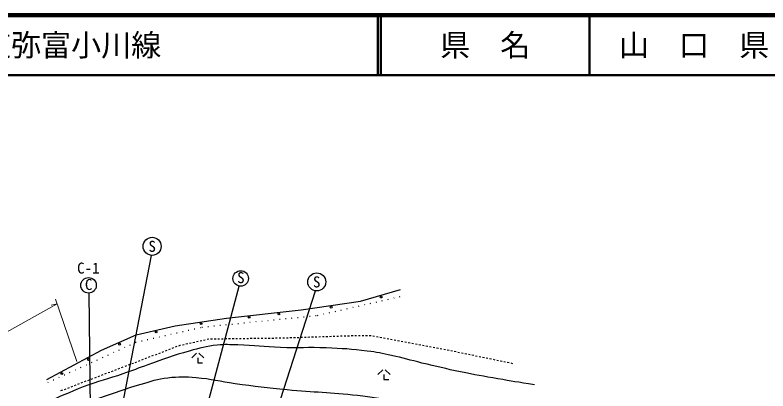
# Model space of a CAD drawing. Units: millimetres, scale not verified. Extents: x 40000 to 680000, y 20000 to 380000.
# Drawn here: x 237416 to 362677, y 317462 to 380000 of the extents above; entities that cross this region are included whole.
import ezdxf
from ezdxf.enums import TextEntityAlignment as Align

# ---------------------------------------------------------------- set-up
doc = ezdxf.new("R2010")
doc.units = ezdxf.units.MM
doc.header["$LTSCALE"] = 1000
for name, color, linetype, lineweight in [('M-BGD', 7, 'Continuous', 25), ('M-STR-HTXT', 7, 'Continuous', 13), ('M-STR-STRC', 7, 'Continuous', 25), ('M-TTL', 2, 'Continuous', 140), ('M-TTL-LINE', 7, 'Continuous', 50)]:
    doc.layers.add(name, color=color, linetype=linetype, lineweight=lineweight)
doc.layers.add('M-TTL-TXT', color=7, linetype='Continuous')
doc.styles.add('ＭＳ ゴシック', font='')
doc.styles.get('ＭＳ ゴシック').set_extended_font_data('MS Gothic')

msp = doc.modelspace()

# ---------------------------------------------------------------- linework, layer by layer
at = {"layer": 'M-BGD'}
for p, q in [((294889, 332408), (301562, 334332)), ((285024, 330976), (294889, 332408)), ((296515, 332027), (296612, 332049)), ((297489, 332249), (297587, 332271)), ((298464, 332471), (298562, 332494)), ((299439, 332694), (299537, 332716)), ((300414, 332916), (300512, 332938)), ((301389, 333139), (301487, 333161)), ((272579, 329584), (285024, 330976)), ((290665, 330693), (290762, 330715)), ((291640, 330915), (291737, 330937)), ((292615, 331137), (292712, 331160)), ((293590, 331360), (293687, 331382)), ((294565, 331582), (294662, 331604)), ((295540, 331804), (295637, 331827)), ((264065, 328315), (272579, 329584)), ((282429, 329490), (282528, 329500)), ((283424, 329591), (283523, 329601)), ((284418, 329692), (284518, 329702)), ((285413, 329792), (285513, 329802)), ((286408, 329893), (286508, 329903)), ((287403, 329994), (287503, 330004)), ((287740, 330025), (287837, 330048)), ((288715, 330248), (288812, 330270)), ((289690, 330470), (289787, 330492)), ((257550, 326808), (264065, 328315)), ((269495, 328181), (269594, 328191)), ((270490, 328282), (270589, 328292)), ((271485, 328382), (271584, 328393)), ((272479, 328483), (272579, 328493)), ((273474, 328584), (273574, 328594)), ((274469, 328685), (274569, 328695)), ((275464, 328785), (275564, 328795)), ((276459, 328886), (276559, 328896)), ((277454, 328987), (277554, 328997)), ((278449, 329087), (278548, 329097)), ((279444, 329188), (279543, 329198)), ((280439, 329289), (280538, 329299)), ((281434, 329390), (281533, 329400)), ((264291, 327111), (264388, 327133)), ((265266, 327333), (265363, 327355)), ((266241, 327555), (266338, 327578)), ((267216, 327778), (267313, 327800)), ((268191, 328000), (268288, 328022)), ((268500, 328080), (268599, 328090)), ((251825, 324221), (257550, 326808)), ((258441, 325778), (258538, 325800)), ((259416, 326000), (259513, 326022)), ((260391, 326222), (260488, 326244)), ((261366, 326444), (261463, 326467)), ((262341, 326667), (262438, 326689)), ((263316, 326889), (263413, 326911)), ((267602, 325664), (267895, 325729)), ((268188, 325793), (268481, 325858)), ((268774, 325922), (269067, 325987)), ((269360, 326051), (269653, 326116)), ((269952, 326129), (270252, 326133)), ((270552, 326137), (270852, 326141)), ((271152, 326145), (271452, 326149)), ((271752, 326153), (272052, 326157)), ((272352, 326161), (272652, 326165)), ((272952, 326169), (273252, 326173)), ((273552, 326177), (273852, 326181)), ((274152, 326185), (274452, 326189)), ((274752, 326193), (275052, 326197)), ((275352, 326201), (275651, 326205)), ((275951, 326209), (276251, 326213)), ((276551, 326217), (276851, 326221)), ((277151, 326225), (277451, 326229)), ((277751, 326233), (278051, 326237)), ((278351, 326241), (278651, 326245)), ((278951, 326249), (279251, 326253)), ((279551, 326257), (279851, 326261)), ((280151, 326265), (280451, 326269)), ((280751, 326273), (281051, 326277)), ((281351, 326281), (281651, 326285)), ((281951, 326289), (281976, 326289)), ((281976, 326289), (282251, 326298)), ((282551, 326308), (282850, 326318)), ((283150, 326328), (283450, 326338)), ((283750, 326348), (284050, 326358)), ((284350, 326368), (284649, 326378)), ((284949, 326388), (285249, 326398)), ((285549, 326408), (285849, 326418)), ((286149, 326428), (286448, 326438)), ((286748, 326448), (287048, 326458)), ((287348, 326468), (287648, 326478)), ((287948, 326488), (288247, 326498)), ((288547, 326507), (288847, 326517)), ((289147, 326527), (289447, 326537)), ((289747, 326547), (290046, 326557)), ((290346, 326567), (290646, 326577)), ((290946, 326587), (291246, 326597)), ((291546, 326607), (291845, 326617)), ((292145, 326627), (292445, 326637)), ((292745, 326647), (293045, 326657)), ((293345, 326667), (293644, 326677)), ((293944, 326687), (294244, 326697)), ((294544, 326695), (294844, 326690)), ((295144, 326685), (295444, 326680)), ((295744, 326675), (296044, 326670)), ((296344, 326666), (296644, 326661)), ((296942, 326638), (297237, 326582)), ((297531, 326526), (297826, 326470)), ((298121, 326414), (298416, 326359)), ((298711, 326303), (299005, 326247)), ((299300, 326191), (299595, 326135)), ((299890, 326080), (300184, 326024)), ((300479, 325968), (300774, 325912)), ((301069, 325856), (301363, 325801)), ((301658, 325745), (301953, 325689)), ((255598, 324681), (255689, 324723)), ((256508, 325096), (256598, 325138)), ((257417, 325511), (257508, 325552)), ((257466, 325555), (257563, 325578)), ((262999, 324350), (263279, 324457)), ((263559, 324564), (263840, 324670)), ((264120, 324777), (264400, 324884)), ((264681, 324991), (264865, 325061)), ((264865, 325061), (264965, 325083)), ((265258, 325148), (265551, 325212)), ((265844, 325277), (266137, 325341)), ((266430, 325406), (266723, 325470)), ((267016, 325535), (267309, 325600)), ((302248, 325633), (302542, 325577)), ((302837, 325522), (303132, 325466)), ((303427, 325410), (303722, 325354)), ((304016, 325299), (304311, 325243)), ((304606, 325187), (304901, 325131)), ((305195, 325075), (305490, 325020)), ((305785, 324964), (306080, 324908)), ((306374, 324852), (306669, 324796)), ((306964, 324741), (307259, 324685)), ((307553, 324629), (307848, 324573)), ((308143, 324517), (308438, 324462)), ((242697, 319350), (251825, 324221)), ((252868, 323437), (252959, 323479)), ((253778, 323852), (253869, 323893)), ((254688, 324267), (254779, 324308)), ((259635, 323068), (259915, 323175)), ((260195, 323282), (260476, 323389)), ((260756, 323496), (261036, 323602)), ((261317, 323709), (261597, 323816)), ((261877, 323923), (262158, 324030)), ((262438, 324136), (262718, 324243)), ((267607, 323764), (266807, 322964)), ((268007, 323764), (268807, 322964)), ((308733, 324406), (309027, 324350)), ((309322, 324294), (309617, 324238)), ((309911, 324181), (310205, 324120)), ((310499, 324059), (310793, 323999)), ((311086, 323938), (311380, 323877)), ((311674, 323816), (311968, 323755)), ((312261, 323694), (312555, 323634)), ((312849, 323573), (313143, 323512)), ((313437, 323451), (313730, 323390)), ((314024, 323330), (314318, 323269)), ((314612, 323208), (314905, 323147)), ((250138, 322193), (250229, 322234)), ((251048, 322607), (251139, 322649)), ((251958, 323022), (252049, 323064)), ((256831, 322000), (257111, 322107)), ((257392, 322214), (257672, 322321)), ((257953, 322428), (258233, 322534)), ((258513, 322641), (258794, 322748)), ((259074, 322855), (259354, 322962)), ((267807, 322964), (267807, 322164)), ((267807, 322164), (268607, 322164)), ((315199, 323086), (315493, 323025)), ((315787, 322965), (316080, 322904)), ((316374, 322843), (316668, 322782)), ((316962, 322721), (317256, 322661)), ((317549, 322600), (317843, 322539)), ((318137, 322478), (318431, 322417)), ((318724, 322356), (319018, 322296)), ((319312, 322235), (319606, 322174)), ((319899, 322113), (320193, 322052)), ((247408, 320948), (247499, 320990)), ((248318, 321363), (248409, 321405)), ((249228, 321778), (249319, 321819)), ((253467, 320719), (253747, 320826)), ((254028, 320932), (254308, 321039)), ((254588, 321146), (254869, 321253)), ((255149, 321360), (255429, 321466)), ((255710, 321573), (255990, 321680)), ((256270, 321787), (256551, 321894)), ((298597, 320971), (297797, 320171)), ((298997, 320971), (299797, 320171)), ((244679, 319704), (244770, 319745)), ((245588, 320119), (245679, 320160)), ((246498, 320534), (246589, 320575)), ((250103, 319437), (250383, 319544)), ((250663, 319651), (250944, 319758)), ((251224, 319864), (251505, 319971)), ((251785, 320078), (252065, 320185)), ((252346, 320292), (252626, 320398)), ((252906, 320505), (253187, 320612)), ((298797, 320171), (298797, 319371)), ((242859, 318874), (242950, 318916)), ((243769, 319289), (243860, 319331)), ((246739, 318156), (247019, 318262)), ((247299, 318369), (247580, 318476)), ((247860, 318583), (248140, 318690)), ((248421, 318796), (248701, 318903)), ((248981, 319010), (249262, 319117)), ((249542, 319224), (249822, 319330)), ((298797, 319371), (299597, 319371)), ((245057, 317515), (245337, 317622)), ((245617, 317728), (245898, 317835)), ((246178, 317942), (246458, 318049))]:
    msp.add_line(p, q, dxfattribs=at)
for centre in [(298309, 333082), (290000, 331395), (276350, 329704), (281319, 330260), (268366, 328653), (260875, 327269), (254811, 325241), (249608, 322698), (245197, 320344)]:
    msp.add_circle(centre, 150, dxfattribs=at)
for points, knots in [([(323860, 318479), (320895, 318950), (320131, 319071), (317747, 319488), (315323, 319912), (313963, 320140), (311553, 320635), (309025, 321154), (307622, 321509), (305112, 322108), (303125, 322582), (302034, 322938), (300036, 323364), (298478, 323696), (297605, 323900), (296025, 324100), (293363, 324438), (291855, 324497), (289175, 324619), (286214, 324754), (284549, 324560), (281588, 324674), (278813, 324780), (277269, 325043), (274493, 325110), (273150, 325143), (272389, 325235), (271054, 325083), (269203, 324871), (268184, 324592), (266387, 324100), (263656, 323354), (262182, 322746), (259510, 321808), (257885, 321237), (256991, 320870), (255362, 320307), (252795, 319419), (251292, 319103), (248758, 318124), (244207, 316366), (241796, 315047), (237364, 313007), (234070, 311491), (232208, 310674), (228952, 309077), (224532, 306909), (221994, 305803), (217716, 303367), (214148, 301335), (212317, 299918), (208812, 297779), (205719, 295892), (204048, 294717), (200830, 293051), (196654, 290889), (194140, 290038), (189839, 288139), (185004, 286005), (182200, 285021), (177435, 282735), (174292, 281227), (172756, 279904), (169514, 278621), (165958, 277215), (163703, 277253), (159935, 276595), (157506, 276171), (156124, 276063), (153672, 275797), (150227, 275423), (148293, 275205), (144830, 275060), (141619, 274926), (139804, 274895), (136602, 275183), (132769, 275527), (130653, 276045), (126901, 276902), (123628, 277650), (121828, 278211), (118611, 279174), (116562, 279788), (115257, 279784), (113392, 280832), (112191, 281506), (111553, 281964), (110506, 282858), (110099, 283206), (109949, 283328), (109489, 283777)], [0, 0, 0, 0, 1, 1, 1, 2, 2, 2, 3, 3, 3, 4, 4, 4, 5, 5, 5, 6, 6, 6, 7, 7, 7, 8, 8, 8, 9, 9, 9, 10, 10, 10, 11, 11, 11, 12, 12, 12, 13, 13, 13, 14, 14, 14, 15, 15, 15, 16, 16, 16, 17, 17, 17, 18, 18, 18, 19, 19, 19, 20, 20, 20, 21, 21, 21, 22, 22, 22, 23, 23, 23, 24, 24, 24, 25, 25, 25, 26, 26, 26, 27, 27, 27, 28, 28, 28, 29, 29, 29, 30, 30, 30, 30]), ([(77428, 303123), (79292, 301296), (79882, 300720), (81237, 298994), (82571, 297293), (82978, 296094), (84307, 294389), (85381, 293010), (86079, 292305), (87377, 291134), (88242, 290353), (88767, 289945), (89772, 289354), (90735, 288786), (91336, 288553), (92412, 288248), (93480, 287946), (94158, 288144), (95225, 287837), (96218, 287551), (96685, 287152), (97590, 286654), (99214, 285760), (100092, 285198), (101629, 284162), (102767, 283395), (103269, 282781), (104395, 281997), (106145, 280777), (107163, 280143), (109016, 279086), (110893, 278015), (111996, 277493), (114001, 276684), (116808, 275552), (118454, 275097), (121369, 274283), (124441, 273424), (126191, 273021), (129338, 272500), (132515, 271973), (134317, 271804), (137525, 271517), (139554, 271336), (140691, 271170), (142728, 271172), (146059, 271175), (147932, 271281), (151243, 271645), (154786, 272033), (156736, 272523), (160230, 273227), (163313, 273849), (165085, 274045), (168090, 274974), (172047, 276197), (174157, 277205), (177978, 278804), (181431, 280249), (183358, 281083), (186738, 282693), (190431, 284451), (192446, 285546), (196071, 287441), (200027, 289509), (202311, 290552), (206141, 292845), (209581, 294904), (211286, 296403), (214656, 298575), (217166, 300193), (218574, 301101), (221164, 302587), (224130, 304289), (225832, 305174), (228901, 306681), (232428, 308412), (234504, 309167), (238071, 310815), (240817, 312085), (242262, 313007), (245071, 314131), (247530, 315115), (248986, 315457), (251497, 316300), (254182, 317202), (255653, 317812), (258375, 318593), (260097, 319087), (261059, 319434), (262836, 319657), (264661, 319886), (265711, 319843), (267544, 319698), (270091, 319497), (271480, 319065), (274012, 318716), (277393, 318249), (279293, 318026), (282690, 317692), (287248, 317244), (289827, 317262), (294378, 316743), (296881, 316458), (298265, 316158), (300758, 315785), (302951, 315457), (304182, 315290), (306373, 314948), (309723, 314425), (311601, 314135), (314936, 313529), (317405, 313080), (318775, 312760), (321231, 312243), (324059, 311648), (324954, 311447), (328460, 310666)], [0, 0, 0, 0, 1, 1, 1, 2, 2, 2, 3, 3, 3, 4, 4, 4, 5, 5, 5, 6, 6, 6, 7, 7, 7, 8, 8, 8, 9, 9, 9, 10, 10, 10, 11, 11, 11, 12, 12, 12, 13, 13, 13, 14, 14, 14, 15, 15, 15, 16, 16, 16, 17, 17, 17, 18, 18, 18, 19, 19, 19, 20, 20, 20, 21, 21, 21, 22, 22, 22, 23, 23, 23, 24, 24, 24, 25, 25, 25, 26, 26, 26, 27, 27, 27, 28, 28, 28, 29, 29, 29, 30, 30, 30, 31, 31, 31, 32, 32, 32, 33, 33, 33, 34, 34, 34, 35, 35, 35, 36, 36, 36, 37, 37, 37, 38, 38, 38, 39, 39, 39, 39])]:
    msp.add_open_spline(points, degree=3, knots=knots, dxfattribs=at)
at = {"layer": 'M-STR-HTXT'}
for p, q in [((219666, 318146), (244421, 331976)), ((244421, 331976), (243447, 331729)), ((247714, 322376), (244166, 332719))]:
    msp.add_line(p, q, dxfattribs=at)
at = {"layer": 'M-STR-STRC'}
for p, q in [((254746, 312404), (260115, 339984)), ((268135, 310356), (274723, 334910)), ((250001, 312482), (249764, 333750)), ((278567, 306617), (287376, 334103))]:
    msp.add_line(p, q, dxfattribs=at)
for centre, radius in [((260227, 341521), 1500), ((274964, 336177), 1289), ((287608, 335605), 1500), ((249644, 335034), 1289)]:
    msp.add_circle(centre, radius, dxfattribs=at)
at = {"layer": 'M-TTL'}
msp.add_line((680000, 380000), (40000, 380000), dxfattribs=at)
at = {"layer": 'M-TTL-LINE'}
for p, q in [((297750, 380000), (297750, 370000)), ((298250, 380000), (298250, 370000)), ((333000, 380000), (333000, 370000)), ((40000, 370000), (680000, 370000))]:
    msp.add_line(p, q, dxfattribs=at)

# ---------------------------------------------------------------- texts
at = {"layer": 'M-STR-STRC', "style": 'ＭＳ ゴシック'}
for p in [(260227, 341521), (287608, 335605)]:
    msp.add_text('S', height=1833, dxfattribs=at).set_placement(p, align=Align.MIDDLE_CENTER)
for s, p in [('C-1', (247737, 336437)), ('S', (274360, 334851)), ('C', (249039, 333708))]:
    msp.add_text(s, height=1833, dxfattribs=at).set_placement(p, align=Align.BOTTOM_LEFT)
at = {"layer": 'M-TTL-TXT', "style": 'ＭＳ ゴシック'}
msp.add_text('一般県道弥富小川線', height=3666, dxfattribs=at).set_placement((216734, 375000), align=Align.MIDDLE_LEFT)
for s, p in [('県\u3000名', (315625, 375000)), ('山\u3000口\u3000県', (350375, 375000))]:
    msp.add_text(s, height=3666, dxfattribs=at).set_placement(p, align=Align.MIDDLE_CENTER)

doc.saveas('drawing.dxf')
